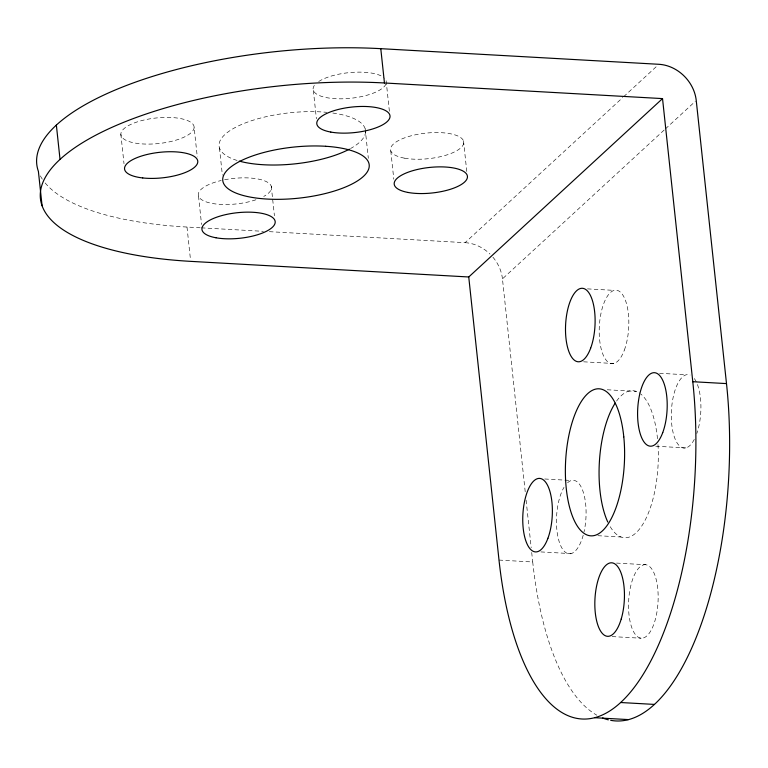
<?xml version="1.0" encoding="UTF-8"?>
<svg xmlns="http://www.w3.org/2000/svg" width="768" height="768" viewBox="0 0 768 768"><rect width="100%" height="100%" fill="white"/><g stroke="black" fill="none" stroke-linecap="round" stroke-linejoin="round"><path stroke-width="0.58" stroke-dasharray="3.84 2.88" d="M269.347 231.667L465.082 242.669L622.752 97.536M623.635 96.72L657.984 65.098M525.216 491.789L502.454 278.87L664.531 129.686M665.414 128.88L695.357 101.309M45.149 182.947A248.534 86.63 -6.1 0 0 186.998 227.04L200.122 227.779M201.322 227.846L263.386 231.331M587.453 288.874L614.189 290.381M583.622 361.814L613.843 363.514M659.539 373.286L686.275 374.784M607.229 389.77L636.278 391.402M655.709 446.218L685.93 447.917M544.714 478.992L571.44 480.49M597.84 535.699L621.091 537.005M540.874 551.923L571.094 553.622M616.512 563.078L645.571 564.71A36.816 14.698 -86.8 0 1 654.931 620.87A36.816 14.698 -86.8 0 1 629.558 618.806A36.816 14.698 -86.8 0 1 645.571 564.71M499.008 560.074L532.714 561.974A248.534 99.187 -86.8 0 0 596.861 715.21M612.086 636.586L641.146 638.218M657.494 438.758L657.293 436.8A73.642 29.386 -86.8 0 0 640.848 394.07M526.099 500.122L531.187 547.699M531.696 552.451L532.714 561.974M463.517 140.938L466.8 171.706M389.386 111.274L386.102 80.515A36.816 12.835 -6.1 0 0 384.538 78.182M390.778 150.874L393.811 179.27M365.174 128.746L368.333 158.333M313.363 90.442L316.397 118.838M271.267 186.211L274.426 215.798M219.456 147.907L222.365 175.123M194.122 127.354A36.816 12.835 -6.1 0 1 139.085 143.635A36.816 12.835 -6.1 0 1 139.248 121.277A36.816 12.835 -6.1 0 1 194.122 127.354L197.28 156.931M198.528 196.147L201.562 224.544M186.998 227.04L190.541 260.179M120.845 134.16L124.013 163.738M224.602 179.77A36.816 12.835 -6.1 0 1 265.229 181.104A36.816 12.835 -6.1 0 1 263.741 196.426M255.946 199.766A36.816 12.835 -6.1 0 1 202.704 200.352A36.816 12.835 -6.1 0 1 221.213 180.499M465.082 242.669A36.816 31.229 47.4 0 1 489.994 254.054M492.912 257.174A36.816 31.229 47.4 0 1 502.454 278.87M694.31 378.566A36.816 14.698 -86.8 0 1 696.797 433.526M694.301 439.382A36.816 14.698 -86.8 0 1 671.472 421.296A36.816 14.698 -86.8 0 1 690.106 375.024M42.336 179.165A248.534 86.63 -6.1 0 1 40.09 175.296M616.56 401.088A73.642 29.386 -86.8 0 1 639.955 393.379M657.974 444.576A73.642 29.386 -86.8 0 1 643.142 523.766A73.642 29.386 -86.8 0 1 609.494 525.427M332.794 113.03A73.642 25.67 -6.1 0 1 350.525 148.541M237.101 160.464A73.642 25.67 -6.1 0 1 232.714 128.909A73.642 25.67 -6.1 0 1 320.064 111.85L321.984 111.965A73.642 25.67 -6.1 0 1 326.89 112.339M386.006 83.885A36.816 12.835 -6.1 0 1 341.059 98.822A36.816 12.835 -6.1 0 1 315.158 84.451M318.691 81.542A36.816 12.835 -6.1 0 1 352.973 72.326A36.816 12.835 -6.1 0 1 383.712 77.472M567.6 482.746A36.816 14.698 -86.8 0 1 583.133 491.722A36.816 14.698 -86.8 0 1 584.016 531.974M583.21 535.19A36.816 14.698 -86.8 0 1 560.179 544.493A36.816 14.698 -86.8 0 1 564.01 487.334M404.554 158.179A36.816 12.835 -6.1 0 0 463.421 144.317A36.816 12.835 -6.1 0 0 413.462 135.226A36.816 12.835 -6.1 0 0 404.554 158.179M624.374 350.054A36.816 14.698 -86.8 0 0 618.019 290.621A36.816 14.698 -86.8 0 0 599.664 340.157A36.816 14.698 -86.8 0 0 624.374 350.054"/><path stroke-width="1.15" d="M56.362 125.078L60.029 159.389A248.534 86.63 -6.1 0 0 190.666 261.36L468.749 276.979L662.534 98.602L692.784 381.706A248.534 99.187 -86.8 0 1 620.65 702.518L654.355 704.41M42.067 205.699L38.4 171.379A248.534 86.63 -6.1 0 1 380.784 48.672L658.867 64.291A36.816 31.229 47.4 0 1 696.24 100.493L726.499 383.597A248.534 99.187 -86.8 0 1 610.675 720.326M60.029 159.389A248.534 86.63 -6.1 0 1 384.451 82.982L662.534 98.602M692.784 381.706L726.499 383.597M594.73 717.706L628.435 719.597M468.749 276.979L499.008 560.074A248.534 99.187 -86.8 0 0 620.65 702.518M380.784 48.672L384.451 82.982M607.786 522.058A73.642 29.386 -86.8 0 1 615.158 403.162M608.342 719.827A248.534 99.187 -86.8 0 1 602.592 717.974M349.354 149.174A73.642 25.67 -6.1 0 1 239.27 161.098M325.651 146.275L323.731 146.17A73.642 25.67 -6.1 0 0 223.286 182.698A73.642 25.67 -6.1 0 0 339.734 189.235A73.642 25.67 -6.1 0 0 325.651 146.275M623.789 436.867L623.578 434.909A73.642 29.386 -86.8 0 0 574.176 416.362A73.642 29.386 -86.8 0 0 586.838 534.902A73.642 29.386 -86.8 0 0 623.789 436.867M621.226 618.979A36.816 14.698 -86.8 0 0 611.866 562.819A36.816 14.698 -86.8 0 0 595.853 616.915A36.816 14.698 -86.8 0 0 621.226 618.979M330.806 132.067A36.816 12.835 -6.1 0 0 389.674 118.205A36.816 12.835 -6.1 0 0 339.715 109.114A36.816 12.835 -6.1 0 0 330.806 132.067M142.752 177.946A36.816 12.835 -6.1 0 0 197.789 161.674A36.816 12.835 -6.1 0 0 142.915 155.597A36.816 12.835 -6.1 0 0 142.752 177.946M662.746 432.566A36.816 14.698 -86.8 0 0 656.4 373.133A36.816 14.698 -86.8 0 0 638.045 422.669A36.816 14.698 -86.8 0 0 662.746 432.566M215.981 237.773A36.816 12.835 -6.1 0 0 274.838 223.901A36.816 12.835 -6.1 0 0 224.88 214.81A36.816 12.835 -6.1 0 0 215.981 237.773M590.659 348.163A36.816 14.698 -86.8 0 0 584.314 288.73A36.816 14.698 -86.8 0 0 565.958 338.266A36.816 14.698 -86.8 0 0 590.659 348.163M408.221 192.49A36.816 12.835 -6.1 0 0 467.088 178.627A36.816 12.835 -6.1 0 0 417.13 169.536A36.816 12.835 -6.1 0 0 408.221 192.49M547.92 538.272A36.816 14.698 -86.8 0 0 541.565 478.838A36.816 14.698 -86.8 0 0 523.21 528.374A36.816 14.698 -86.8 0 0 547.92 538.272"/></g></svg>
